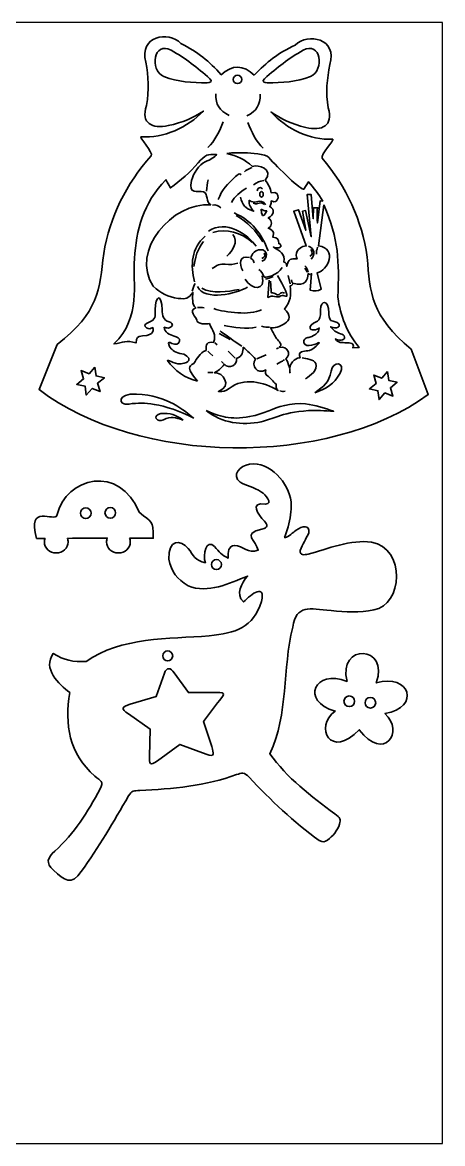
# Model space of a CAD drawing. Header units: millimetres. Extents: x -109 to 102, y -98 to 112.
# Drawn here: x 23.2 to 101.8, y -98 to 112 of the extents above; entities that cross this region are included whole.
import ezdxf

# ---------------------------------------------------------------- set-up
doc = ezdxf.new("R2010")
doc.units = ezdxf.units.MM
doc.header["$MEASUREMENT"] = 0
doc.layers.add('layer 1', color=7, linetype='Continuous')

msp = doc.modelspace()

# ---------------------------------------------------------------- linework, layer by layer
at = {"layer": 'layer 1', "color": 137}
msp.add_lwpolyline([(-108.1613, -97.9675), (101.8387, -97.9675), (101.8387, 112.0323), (-108.1613, 112.0323), (-108.1613, -97.9675)], close=True, dxfattribs=at)
at = {"layer": 'layer 1', "color": 250, "lineweight": 35}
for points, knots in [([(66.5638, 102.1368), (68.8725, 104.6138), (71.0487, 106.2952), (74.2548, 107.7881), (74.2548, 107.7881), (76.6317, 110.1638), (82.1779, 109.0056), (80.7484, 104.1345), (80.7484, 104.1345), (80.1963, 101.4258), (79.9275, 98.9916), (80.4221, 96.0298), (80.4221, 96.0298), (81.4231, 92.5981), (79.2402, 91.6618), (76.2253, 92.3609), (76.2253, 92.3609), (73.5118, 93.0104), (71.6116, 93.9138), (69.7354, 95.2422), (69.7354, 95.2422), (72.6132, 92.0991), (76.9871, 89.9298), (81.2763, 90.1557), (81.2763, 90.1557), (81.727, 90.1795), (78.8487, 87.1402), (79.2794, 86.6276), (79.2794, 86.6276), (83.8686, 81.1661), (86.7366, 75.0565), (87.7075, 68.0754), (87.7075, 68.0754), (88.287, 61.2932), (88.3956, 57.1163), (95.9593, 50.8167), (95.9593, 50.8167), (95.9593, 50.8167), (99.1602, 42.3198), (99.1602, 42.3198), (99.1602, 42.3198), (80.2752, 28.6283), (44.7844, 29.1037), (26.2642, 43.2708), (26.2642, 43.2708), (26.2642, 43.2708), (29.6824, 51.6828), (29.6824, 51.6828), (29.6824, 51.6828), (37.4055, 57.7859), (37.6214, 61.9586), (38.375, 68.7236), (38.375, 68.7236), (39.5249, 75.6775), (42.5491, 81.7113), (47.2771, 87.0531), (47.2771, 87.0531), (47.7209, 87.5544), (44.9216, 90.6667), (45.3715, 90.6314), (45.3715, 90.6314), (49.6535, 90.2953), (54.0817, 92.3515), (57.0393, 95.4196), (57.0393, 95.4196), (55.1297, 94.1399), (53.2068, 93.2856), (50.4775, 92.706), (50.4775, 92.706), (47.4457, 92.0847), (45.2876, 93.0767), (46.3764, 96.4815), (46.3764, 96.4815), (46.947, 99.4297), (46.7408, 101.87), (46.2585, 104.592), (46.2585, 104.592), (44.9547, 109.4982), (50.5288, 110.5135), (52.8438, 108.0775), (52.8438, 108.0775), (56.0105, 106.5027), (58.1429, 104.7659), (60.3871, 102.2305), (60.3871, 102.2305), (62.4114, 104.1534), (64.5902, 104.1104), (66.5638, 102.1368)], [0, 0, 0, 0, 0.04347826, 0.04347826, 0.04347826, 0.04347826, 0.08695652, 0.08695652, 0.08695652, 0.08695652, 0.13043478, 0.13043478, 0.13043478, 0.13043478, 0.17391304, 0.17391304, 0.17391304, 0.17391304, 0.2173913, 0.2173913, 0.2173913, 0.2173913, 0.26086957, 0.26086957, 0.26086957, 0.26086957, 0.30434783, 0.30434783, 0.30434783, 0.30434783, 0.34782609, 0.34782609, 0.34782609, 0.34782609, 0.39130435, 0.39130435, 0.39130435, 0.39130435, 0.43478261, 0.43478261, 0.43478261, 0.43478261, 0.47826087, 0.47826087, 0.47826087, 0.47826087, 0.52173913, 0.52173913, 0.52173913, 0.52173913, 0.56521739, 0.56521739, 0.56521739, 0.56521739, 0.60869565, 0.60869565, 0.60869565, 0.60869565, 0.65217391, 0.65217391, 0.65217391, 0.65217391, 0.69565217, 0.69565217, 0.69565217, 0.69565217, 0.73913043, 0.73913043, 0.73913043, 0.73913043, 0.7826087, 0.7826087, 0.7826087, 0.7826087, 0.82608696, 0.82608696, 0.82608696, 0.82608696, 0.86956522, 0.86956522, 0.86956522, 0.86956522, 0.91304348, 0.91304348, 0.91304348, 0.91304348, 1, 1, 1, 1]), ([(58.2233, 101.4844), (55.9009, 103.595), (53.7247, 105.2694), (51.0044, 106.8258), (51.0044, 106.8258), (47.7215, 108.6098), (46.8723, 103.1375), (49.6536, 101.8864), (49.6536, 101.8864), (52.3376, 100.8529), (54.905, 100.7466), (57.766, 100.7134), (57.766, 100.7134), (58.3006, 100.7072), (58.8143, 100.9474), (58.2233, 101.4844)], [0, 0, 0, 0, 0.2, 0.2, 0.2, 0.2, 0.4, 0.4, 0.4, 0.4, 0.6, 0.6, 0.6, 0.6, 1, 1, 1, 1]), ([(68.5073, 101.4849), (70.8296, 103.5955), (73.0059, 105.27), (75.7261, 106.8264), (75.7261, 106.8264), (79.0091, 108.6104), (79.8582, 103.138), (77.077, 101.8869), (77.077, 101.8869), (74.3929, 100.8534), (71.8255, 100.7471), (68.9645, 100.7139), (68.9645, 100.7139), (68.4299, 100.7077), (67.9162, 100.9479), (68.5073, 101.4849)], [0, 0, 0, 0, 0.2, 0.2, 0.2, 0.2, 0.4, 0.4, 0.4, 0.4, 0.6, 0.6, 0.6, 0.6, 1, 1, 1, 1]), ([(63.4391, 102.1484), (63.8757, 102.1484), (64.2297, 101.7943), (64.2297, 101.3577), (64.2297, 101.3577), (64.2297, 100.9211), (63.8757, 100.567), (63.4391, 100.567), (63.4391, 100.567), (63.0024, 100.567), (62.6484, 100.9211), (62.6484, 101.3577), (62.6484, 101.3577), (62.6484, 101.7943), (63.0024, 102.1484), (63.4391, 102.1484)], [0, 0, 0, 0, 0.2, 0.2, 0.2, 0.2, 0.4, 0.4, 0.4, 0.4, 0.6, 0.6, 0.6, 0.6, 1, 1, 1, 1]), ([(55.9481, 44.8483), (53.6409, 45.366), (51.7202, 46.8174), (50.2952, 48.6852), (50.2952, 48.6852), (50.7209, 48.9768), (51.7217, 47.6846), (53.4373, 48.1853), (53.4373, 48.1853), (54.7696, 48.5742), (54.4312, 49.2869), (53.7104, 49.7104), (53.7104, 49.7104), (53.2344, 49.99), (52.7577, 49.9767), (52.2633, 50.1502), (52.2633, 50.1502), (51.3453, 50.4729), (50.8579, 50.9438), (50.6063, 51.5337), (50.6063, 51.5337), (50.285, 52.2874), (50.7001, 52.1468), (51.1325, 51.9192), (51.1325, 51.9192), (51.8479, 51.5426), (52.4313, 51.7107), (52.5828, 52.3069), (52.5828, 52.3069), (52.7583, 52.9977), (52.0853, 53.1), (51.5884, 53.269), (51.5884, 53.269), (50.7429, 53.5567), (49.6766, 53.9354), (49.7226, 54.9476), (49.7226, 54.9476), (49.9968, 54.8525), (50.1969, 54.8081), (50.486, 54.7859), (50.486, 54.7859), (51.331, 55.0276), (51.57, 55.5686), (50.6623, 55.9472), (50.6623, 55.9472), (49.5298, 56.2661), (49.3378, 57.1235), (49.3113, 58.1965), (49.3113, 58.1965), (49.2344, 61.313), (48.0524, 61.0372), (48.034, 58.2112), (48.034, 58.2112), (48.0541, 57.0789), (48.102, 56.2416), (46.9033, 55.9032), (46.9033, 55.9032), (45.9913, 55.6456), (45.8609, 55.1306), (46.4211, 54.8098), (46.4211, 54.8098), (46.8647, 54.5556), (47.1637, 54.6514), (47.5788, 54.8888), (47.5788, 54.8888), (47.6121, 54.6264), (48.0659, 53.42), (45.67, 53.3159), (45.67, 53.3159), (44.6127, 53.2126), (44.5007, 53.0407), (44.4366, 51.9928), (44.4366, 51.9928), (42.6681, 52.5461), (41.9738, 52.1071), (40.296, 51.8017), (40.296, 51.8017), (45.5284, 56.9806), (43.7025, 62.9438), (44.1576, 67.8255), (44.1576, 67.8255), (44.4751, 73.028), (45.7517, 78.2002), (50.031, 82.5775), (50.031, 82.5775), (50.031, 82.5775), (50.8826, 81.0266), (50.8826, 81.0266), (50.8826, 81.0266), (52.7851, 82.4326), (54.5226, 83.9248), (56.0584, 85.7033), (56.0584, 85.7033), (57.4175, 87.2771), (57.8469, 87.4282), (59.5307, 87.2819), (59.5307, 87.2819), (59.1343, 86.7992), (58.4245, 86.3458), (57.4016, 85.922), (57.4016, 85.922), (56.1899, 85.4199), (55.1693, 83.7467), (54.8503, 82.4436), (54.8503, 82.4436), (54.1439, 79.5579), (55.9954, 80.6874), (57.0418, 80.2821), (57.0418, 80.2821), (58.0683, 79.8847), (57.3956, 78.326), (58.4295, 77.866), (58.4295, 77.866), (51.2378, 78.423), (43.2392, 69.1947), (47.6522, 62.6067), (47.6522, 62.6067), (49.0969, 61.3099), (50.4323, 60.6096), (52.3507, 60.3428), (52.3507, 60.3428), (53.7571, 60.1592), (54.2182, 60.3073), (55.0818, 61.4601), (55.0818, 61.4601), (55.0146, 60.5171), (54.8621, 59.1914), (55.6104, 58.5493), (55.6104, 58.5493), (54.0768, 58.1107), (55.8159, 56.7388), (55.8159, 56.256), (55.8159, 56.256), (55.8159, 55.4653), (57.7208, 55.5024), (58.1652, 55.6091), (58.1652, 55.6091), (58.8093, 54.3534), (59.4764, 53.5192), (58.9581, 52.1104), (58.9581, 52.1104), (57.6757, 52.2479), (57.5485, 51.7735), (57.5485, 50.5815), (57.5485, 50.5815), (56.2135, 50.0459), (55.9719, 49.152), (55.2286, 48.1412), (55.2286, 48.1412), (54.1099, 47.5812), (54.3689, 47.0654), (54.935, 46.1272), (54.935, 46.1272), (55.2628, 45.6897), (55.6262, 45.2894), (55.9481, 44.8483)], [0, 0, 0, 0, 0.025, 0.025, 0.025, 0.025, 0.05, 0.05, 0.05, 0.05, 0.075, 0.075, 0.075, 0.075, 0.1, 0.1, 0.1, 0.1, 0.125, 0.125, 0.125, 0.125, 0.15, 0.15, 0.15, 0.15, 0.175, 0.175, 0.175, 0.175, 0.2, 0.2, 0.2, 0.2, 0.225, 0.225, 0.225, 0.225, 0.25, 0.25, 0.25, 0.25, 0.275, 0.275, 0.275, 0.275, 0.3, 0.3, 0.3, 0.3, 0.325, 0.325, 0.325, 0.325, 0.35, 0.35, 0.35, 0.35, 0.375, 0.375, 0.375, 0.375, 0.4, 0.4, 0.4, 0.4, 0.425, 0.425, 0.425, 0.425, 0.45, 0.45, 0.45, 0.45, 0.475, 0.475, 0.475, 0.475, 0.5, 0.5, 0.5, 0.5, 0.525, 0.525, 0.525, 0.525, 0.55, 0.55, 0.55, 0.55, 0.575, 0.575, 0.575, 0.575, 0.6, 0.6, 0.6, 0.6, 0.625, 0.625, 0.625, 0.625, 0.65, 0.65, 0.65, 0.65, 0.675, 0.675, 0.675, 0.675, 0.7, 0.7, 0.7, 0.7, 0.725, 0.725, 0.725, 0.725, 0.75, 0.75, 0.75, 0.75, 0.775, 0.775, 0.775, 0.775, 0.8, 0.8, 0.8, 0.8, 0.825, 0.825, 0.825, 0.825, 0.85, 0.85, 0.85, 0.85, 0.875, 0.875, 0.875, 0.875, 0.9, 0.9, 0.9, 0.9, 0.925, 0.925, 0.925, 0.925, 0.95, 0.95, 0.95, 0.95, 1, 1, 1, 1]), ([(61.4249, 87.4802), (62.6129, 87.6502), (63.7298, 87.6546), (64.8785, 87.6008), (64.8785, 87.6008), (65.8951, 87.5533), (68.6281, 87.4792), (69.3082, 86.714), (69.3082, 86.714), (70.8468, 84.9829), (75.5703, 80.3151), (75.8729, 80.8061), (75.8729, 80.8061), (75.8729, 80.8061), (76.7246, 82.188), (76.7246, 82.188), (76.7246, 82.188), (77.7132, 80.9943), (78.6406, 79.9215), (79.3969, 78.5716), (79.3969, 78.5716), (79.3969, 78.5716), (78.8976, 78.601), (78.8976, 78.601), (78.8976, 78.601), (78.8976, 78.601), (78.3985, 74.4848), (78.3985, 74.4848), (78.3985, 74.4848), (78.3985, 74.4848), (78.2325, 77.3676), (78.4865, 77.3368), (78.4865, 77.3368), (78.7406, 77.3059), (77.6936, 77.3368), (77.6936, 77.3368), (77.6936, 77.3368), (77.6936, 77.3368), (77.6056, 75.2493), (77.6056, 75.2493), (77.6056, 75.2493), (77.6056, 75.2493), (77.2532, 79.7771), (77.2532, 79.7771), (77.2532, 79.7771), (77.2532, 79.7771), (76.4603, 79.7771), (76.4603, 79.7771), (76.4603, 79.7771), (76.4603, 79.7771), (77.2532, 71.8975), (77.2532, 71.8975), (77.2532, 71.8975), (77.2532, 71.8975), (76.196, 76.7781), (76.196, 76.7781), (76.196, 76.7781), (76.196, 76.7781), (75.638, 76.6605), (75.638, 76.6605), (75.638, 76.6605), (75.638, 76.6605), (76.2253, 73.103), (76.2253, 73.103), (76.2253, 73.103), (76.2253, 73.103), (74.8745, 76.9546), (74.8745, 76.9546), (74.8745, 76.9546), (74.8745, 76.9546), (73.9642, 76.6605), (73.9642, 76.6605), (73.9642, 76.6605), (73.9642, 76.6605), (76.3135, 70.1628), (76.3135, 70.1628), (76.3135, 70.1628), (74.4694, 69.9616), (74.2405, 68.5578), (74.5808, 67.7226), (74.5808, 67.7226), (73.3835, 67.8583), (72.9954, 67.7432), (72.6574, 66.3259), (72.6574, 66.3259), (72.6356, 67.3119), (72.0553, 67.061), (72.0847, 67.1786), (72.0847, 67.1786), (72.4527, 68.6528), (71.2598, 69.3054), (70.1466, 69.957), (70.1466, 69.957), (72.056, 69.4282), (71.6651, 70.5446), (71.1597, 70.6039), (71.1597, 70.6039), (71.1829, 71.4423), (70.911, 71.754), (70.0585, 71.7946), (70.0585, 71.7946), (70.3489, 72.7834), (70.1152, 73.1321), (69.2069, 73.4705), (69.2069, 73.4705), (69.9857, 74.0632), (70.0164, 74.7613), (69.2068, 75.4037), (69.2068, 75.4037), (70.1318, 75.8553), (70.5781, 76.9492), (69.4638, 77.5499), (69.4638, 77.5499), (69.8147, 77.6908), (69.6681, 78.6878), (69.7795, 78.601), (69.7795, 78.601), (71.0541, 77.6084), (71.827, 80.6561), (69.7427, 80.1005), (69.7427, 80.1005), (69.589, 81.0445), (69.2096, 81.7052), (68.6415, 82.4673), (68.6415, 82.4673), (70.2697, 84.5683), (67.2846, 85.5253), (66.2629, 85.0179), (66.2629, 85.0179), (64.7473, 86.4561), (63.41, 86.9955), (61.4249, 87.4802)], [0, 0, 0, 0, 0.02941176, 0.02941176, 0.02941176, 0.02941176, 0.05882353, 0.05882353, 0.05882353, 0.05882353, 0.08823529, 0.08823529, 0.08823529, 0.08823529, 0.11764706, 0.11764706, 0.11764706, 0.11764706, 0.14705882, 0.14705882, 0.14705882, 0.14705882, 0.17647059, 0.17647059, 0.17647059, 0.17647059, 0.20588235, 0.20588235, 0.20588235, 0.20588235, 0.23529412, 0.23529412, 0.23529412, 0.23529412, 0.26470588, 0.26470588, 0.26470588, 0.26470588, 0.29411765, 0.29411765, 0.29411765, 0.29411765, 0.32352941, 0.32352941, 0.32352941, 0.32352941, 0.35294118, 0.35294118, 0.35294118, 0.35294118, 0.38235294, 0.38235294, 0.38235294, 0.38235294, 0.41176471, 0.41176471, 0.41176471, 0.41176471, 0.44117647, 0.44117647, 0.44117647, 0.44117647, 0.47058824, 0.47058824, 0.47058824, 0.47058824, 0.5, 0.5, 0.5, 0.5, 0.52941176, 0.52941176, 0.52941176, 0.52941176, 0.55882353, 0.55882353, 0.55882353, 0.55882353, 0.58823529, 0.58823529, 0.58823529, 0.58823529, 0.61764706, 0.61764706, 0.61764706, 0.61764706, 0.64705882, 0.64705882, 0.64705882, 0.64705882, 0.67647059, 0.67647059, 0.67647059, 0.67647059, 0.70588235, 0.70588235, 0.70588235, 0.70588235, 0.73529412, 0.73529412, 0.73529412, 0.73529412, 0.76470588, 0.76470588, 0.76470588, 0.76470588, 0.79411765, 0.79411765, 0.79411765, 0.79411765, 0.82352941, 0.82352941, 0.82352941, 0.82352941, 0.85294118, 0.85294118, 0.85294118, 0.85294118, 0.88235294, 0.88235294, 0.88235294, 0.88235294, 0.91176471, 0.91176471, 0.91176471, 0.91176471, 0.94117647, 0.94117647, 0.94117647, 0.94117647, 1, 1, 1, 1]), ([(67.9294, 80.3357), (68.1078, 80.3357), (68.2524, 80.1086), (68.2524, 79.8285), (68.2524, 79.8285), (68.2524, 79.5485), (68.1078, 79.3213), (67.9294, 79.3213), (67.9294, 79.3213), (67.751, 79.3213), (67.6064, 79.5485), (67.6064, 79.8285), (67.6064, 79.8285), (67.6064, 80.1086), (67.751, 80.3357), (67.9294, 80.3357)], [0, 0, 0, 0, 0.2, 0.2, 0.2, 0.2, 0.4, 0.4, 0.4, 0.4, 0.6, 0.6, 0.6, 0.6, 1, 1, 1, 1]), ([(79.6024, 77.8807), (79.6024, 77.8807), (78.5746, 70.1775), (78.5746, 70.1775), (78.5746, 70.1775), (82.2424, 69.6478), (80.3825, 65.5656), (78.3397, 65.1205), (78.3397, 65.1205), (78.3397, 65.1205), (79.1326, 62.0775), (79.1326, 62.0775), (79.1326, 62.0775), (78.4311, 61.6703), (77.9211, 61.6933), (77.0182, 61.8863), (77.0182, 61.8863), (77.0182, 61.8863), (77.3119, 64.9882), (77.3119, 64.9882), (77.3119, 64.9882), (77.1687, 64.7318), (76.9595, 64.7726), (76.6952, 65.0029), (76.6952, 65.0029), (76.5526, 63.927), (76.1916, 62.3843), (73.8173, 63.18), (73.8173, 63.18), (73.6702, 62.8264), (73.6682, 62.8265), (73.3034, 62.7096), (73.3034, 62.7096), (73.4389, 60.8883), (73.4357, 59.7722), (72.2169, 58.3435), (72.2169, 58.3435), (74.891, 56.0689), (70.7091, 54.5688), (69.618, 54.8594), (69.618, 54.8594), (69.9213, 54.1969), (70.3245, 53.6425), (70.6407, 53.0039), (70.6407, 53.0039), (70.8596, 52.5619), (71.9538, 51.8464), (71.3757, 51.3305), (71.3757, 51.3305), (71.2863, 51.2507), (71.2188, 51.1428), (71.3652, 51.1696), (71.3652, 51.1696), (72.7409, 51.4214), (73.5772, 49.9861), (72.5105, 48.9939), (72.5105, 48.9939), (72.8503, 48.6051), (73.2419, 47.0868), (73.2446, 47.2151), (73.2446, 47.2151), (73.2743, 48.5665), (74.6753, 49.2778), (75.1681, 49.2291), (75.1681, 49.2291), (74.5541, 50.4569), (75.929, 50.4879), (76.563, 50.4934), (76.563, 50.4934), (77.4083, 50.5006), (79.3907, 52.455), (78.5305, 51.9928), (78.5305, 51.9928), (77.8086, 51.605), (75.6623, 50.9113), (75.8582, 52.4779), (75.8582, 52.4779), (76.275, 53.2207), (76.937, 52.9185), (77.3706, 53.1982), (77.3706, 53.1982), (78.1281, 53.687), (78.6934, 53.8591), (78.7361, 54.8006), (78.7361, 54.8006), (78.5307, 54.4943), (76.7899, 54.0254), (77.0622, 55.0652), (77.0622, 55.0652), (77.2046, 55.6098), (77.9945, 55.8096), (78.4425, 56.0502), (78.4425, 56.0502), (79.0565, 56.7675), (78.9654, 57.2371), (78.9711, 58.1818), (78.9711, 58.1818), (78.9828, 60.1235), (80.5049, 60.1825), (80.5275, 57.6232), (80.5275, 57.6232), (80.5293, 57.4158), (80.6466, 56.3913), (80.9239, 56.2266), (80.9239, 56.2266), (81.4856, 55.893), (82.0893, 56.0545), (82.396, 55.5694), (82.396, 55.5694), (82.5434, 55.3361), (82.5125, 55.0658), (82.2787, 54.9228), (82.2787, 54.9228), (81.8734, 54.6747), (81.4107, 54.81), (80.8798, 55.0358), (80.8798, 55.0358), (81.4149, 54.3296), (81.8844, 53.9704), (82.7446, 53.7275), (82.7446, 53.7275), (83.042, 53.6795), (83.4266, 53.3838), (83.4939, 53.092), (83.4939, 53.092), (83.663, 52.3586), (82.1431, 52.4237), (81.7755, 52.7425), (81.7755, 52.7425), (82.259, 51.9454), (82.9687, 52.0761), (83.8311, 52.0369), (83.8311, 52.0369), (84.4066, 52.0369), (85.5323, 51.9246), (85.0058, 51.0814), (85.0058, 51.0814), (85.0058, 51.0814), (86.1951, 51.1255), (86.1951, 51.1255), (86.1951, 51.1255), (83.8898, 54.0509), (82.6863, 57.0267), (82.2307, 60.5633), (82.2307, 60.5633), (82.4782, 67.4438), (82.4364, 71.2692), (79.6024, 77.8807)], [0, 0, 0, 0, 0.02631579, 0.02631579, 0.02631579, 0.02631579, 0.05263158, 0.05263158, 0.05263158, 0.05263158, 0.07894737, 0.07894737, 0.07894737, 0.07894737, 0.10526316, 0.10526316, 0.10526316, 0.10526316, 0.13157895, 0.13157895, 0.13157895, 0.13157895, 0.15789474, 0.15789474, 0.15789474, 0.15789474, 0.18421053, 0.18421053, 0.18421053, 0.18421053, 0.21052632, 0.21052632, 0.21052632, 0.21052632, 0.23684211, 0.23684211, 0.23684211, 0.23684211, 0.26315789, 0.26315789, 0.26315789, 0.26315789, 0.28947368, 0.28947368, 0.28947368, 0.28947368, 0.31578947, 0.31578947, 0.31578947, 0.31578947, 0.34210526, 0.34210526, 0.34210526, 0.34210526, 0.36842105, 0.36842105, 0.36842105, 0.36842105, 0.39473684, 0.39473684, 0.39473684, 0.39473684, 0.42105263, 0.42105263, 0.42105263, 0.42105263, 0.44736842, 0.44736842, 0.44736842, 0.44736842, 0.47368421, 0.47368421, 0.47368421, 0.47368421, 0.5, 0.5, 0.5, 0.5, 0.52631579, 0.52631579, 0.52631579, 0.52631579, 0.55263158, 0.55263158, 0.55263158, 0.55263158, 0.57894737, 0.57894737, 0.57894737, 0.57894737, 0.60526316, 0.60526316, 0.60526316, 0.60526316, 0.63157895, 0.63157895, 0.63157895, 0.63157895, 0.65789474, 0.65789474, 0.65789474, 0.65789474, 0.68421053, 0.68421053, 0.68421053, 0.68421053, 0.71052632, 0.71052632, 0.71052632, 0.71052632, 0.73684211, 0.73684211, 0.73684211, 0.73684211, 0.76315789, 0.76315789, 0.76315789, 0.76315789, 0.78947368, 0.78947368, 0.78947368, 0.78947368, 0.81578947, 0.81578947, 0.81578947, 0.81578947, 0.84210526, 0.84210526, 0.84210526, 0.84210526, 0.86842105, 0.86842105, 0.86842105, 0.86842105, 0.89473684, 0.89473684, 0.89473684, 0.89473684, 0.92105263, 0.92105263, 0.92105263, 0.92105263, 0.94736842, 0.94736842, 0.94736842, 0.94736842, 1, 1, 1, 1]), ([(67.8707, 77.0722), (68.3175, 76.8038), (68.3614, 76.7624), (68.9132, 76.7341), (68.9132, 76.7341), (68.6817, 76.1992), (68.0934, 75.2888), (67.9585, 76.3684), (67.9585, 76.3684), (67.9585, 76.3684), (67.8707, 77.0722), (67.8707, 77.0722)], [0, 0, 0, 0, 0.25, 0.25, 0.25, 0.25, 0.5, 0.5, 0.5, 0.5, 1, 1, 1, 1]), ([(64.4789, 51.199), (65.3373, 50.4863), (66.0692, 49.7828), (66.8282, 48.9645), (66.8282, 48.9645), (65.8922, 47.7066), (67.1629, 46.0679), (68.737, 46.9358), (68.737, 46.9358), (68.6907, 46.5183), (68.5601, 46.0723), (69.0306, 45.8186), (69.0306, 45.8186), (69.5734, 45.526), (70.1111, 44.7061), (70.6458, 44.2897), (70.6458, 44.2897), (70.6458, 43.8082), (70.6202, 43.4293), (71.0276, 43.0842), (71.0276, 43.0842), (68.3772, 44.7023), (64.5611, 45.6274), (61.8947, 43.4664), (61.8947, 43.4664), (61.0988, 42.9594), (60.8208, 42.876), (59.8685, 42.9078), (59.8685, 42.9078), (62.5235, 43.985), (60.7277, 46.5027), (59.105, 46.4213), (59.105, 46.4213), (59.8553, 46.7808), (60.2553, 47.1141), (60.9844, 48.0089), (60.9844, 48.0089), (61.7732, 47.0351), (63.585, 47.8918), (63.2456, 49.0821), (63.2456, 49.0821), (64.3688, 49.5075), (64.4946, 50.3607), (64.4789, 51.199)], [0, 0, 0, 0, 0.08333333, 0.08333333, 0.08333333, 0.08333333, 0.16666667, 0.16666667, 0.16666667, 0.16666667, 0.25, 0.25, 0.25, 0.25, 0.33333333, 0.33333333, 0.33333333, 0.33333333, 0.41666667, 0.41666667, 0.41666667, 0.41666667, 0.5, 0.5, 0.5, 0.5, 0.58333333, 0.58333333, 0.58333333, 0.58333333, 0.66666667, 0.66666667, 0.66666667, 0.66666667, 0.75, 0.75, 0.75, 0.75, 0.83333333, 0.83333333, 0.83333333, 0.83333333, 1, 1, 1, 1]), ([(77.8945, 42.6632), (80.0782, 43.4203), (81.4754, 44.2699), (82.6331, 46.3218), (82.6331, 46.3218), (83.779, 48.4707), (81.2296, 48.6847), (80.9507, 46.6945), (80.9507, 46.6945), (80.591, 44.5281), (79.5971, 43.928), (77.8945, 42.6632)], [0, 0, 0, 0, 0.25, 0.25, 0.25, 0.25, 0.5, 0.5, 0.5, 0.5, 1, 1, 1, 1]), ([(36.7286, 47.47), (36.7286, 47.47), (36.9437, 45.8308), (36.9437, 45.8308), (36.9437, 45.8308), (36.9437, 45.8308), (38.5153, 45.4913), (38.5153, 45.4913), (38.5153, 45.4913), (38.5153, 45.4913), (37.239, 44.453), (37.239, 44.453), (37.239, 44.453), (37.239, 44.453), (37.7129, 42.8774), (37.7129, 42.8774), (37.7129, 42.8774), (37.7129, 42.8774), (36.2214, 43.4784), (36.2214, 43.4784), (36.2214, 43.4784), (36.2214, 43.4784), (35.1236, 42.2422), (35.1236, 42.2422), (35.1236, 42.2422), (35.1236, 42.2422), (34.9085, 43.8815), (34.9085, 43.8815), (34.9085, 43.8815), (34.9085, 43.8815), (33.3369, 44.221), (33.3369, 44.221), (33.3369, 44.221), (33.3369, 44.221), (34.6132, 45.2592), (34.6132, 45.2592), (34.6132, 45.2592), (34.6132, 45.2592), (34.1393, 46.8349), (34.1393, 46.8349), (34.1393, 46.8349), (34.1393, 46.8349), (35.6308, 46.2339), (35.6308, 46.2339), (35.6308, 46.2339), (35.6308, 46.2339), (36.7286, 47.47), (36.7286, 47.47)], [0, 0, 0, 0, 0.07692308, 0.07692308, 0.07692308, 0.07692308, 0.15384615, 0.15384615, 0.15384615, 0.15384615, 0.23076923, 0.23076923, 0.23076923, 0.23076923, 0.30769231, 0.30769231, 0.30769231, 0.30769231, 0.38461538, 0.38461538, 0.38461538, 0.38461538, 0.46153846, 0.46153846, 0.46153846, 0.46153846, 0.53846154, 0.53846154, 0.53846154, 0.53846154, 0.61538462, 0.61538462, 0.61538462, 0.61538462, 0.69230769, 0.69230769, 0.69230769, 0.69230769, 0.76923077, 0.76923077, 0.76923077, 0.76923077, 0.84615385, 0.84615385, 0.84615385, 0.84615385, 1, 1, 1, 1]), ([(91.546, 46.6228), (91.546, 46.6228), (91.761, 44.9835), (91.761, 44.9835), (91.761, 44.9835), (91.761, 44.9835), (93.3327, 44.6441), (93.3327, 44.6441), (93.3327, 44.6441), (93.3327, 44.6441), (92.0563, 43.6058), (92.0563, 43.6058), (92.0563, 43.6058), (92.0563, 43.6058), (92.5303, 42.0302), (92.5303, 42.0302), (92.5303, 42.0302), (92.5303, 42.0302), (91.0388, 42.6311), (91.0388, 42.6311), (91.0388, 42.6311), (91.0388, 42.6311), (89.941, 41.395), (89.941, 41.395), (89.941, 41.395), (89.941, 41.395), (89.7259, 43.0342), (89.7259, 43.0342), (89.7259, 43.0342), (89.7259, 43.0342), (88.1542, 43.3737), (88.1542, 43.3737), (88.1542, 43.3737), (88.1542, 43.3737), (89.4306, 44.412), (89.4306, 44.412), (89.4306, 44.412), (89.4306, 44.412), (88.9567, 45.9876), (88.9567, 45.9876), (88.9567, 45.9876), (88.9567, 45.9876), (90.4482, 45.3866), (90.4482, 45.3866), (90.4482, 45.3866), (90.4482, 45.3866), (91.546, 46.6228), (91.546, 46.6228)], [0, 0, 0, 0, 0.07692308, 0.07692308, 0.07692308, 0.07692308, 0.15384615, 0.15384615, 0.15384615, 0.15384615, 0.23076923, 0.23076923, 0.23076923, 0.23076923, 0.30769231, 0.30769231, 0.30769231, 0.30769231, 0.38461538, 0.38461538, 0.38461538, 0.38461538, 0.46153846, 0.46153846, 0.46153846, 0.46153846, 0.53846154, 0.53846154, 0.53846154, 0.53846154, 0.61538462, 0.61538462, 0.61538462, 0.61538462, 0.69230769, 0.69230769, 0.69230769, 0.69230769, 0.76923077, 0.76923077, 0.76923077, 0.76923077, 0.84615385, 0.84615385, 0.84615385, 0.84615385, 1, 1, 1, 1]), ([(55.2434, 37.9359), (53.5225, 39.1536), (50.4515, 42.2403), (44.5181, 42.3887), (44.5181, 42.3887), (40.9014, 42.6776), (40.9425, 40.1914), (43.1433, 40.5448), (43.1433, 40.5448), (44.7409, 40.8014), (46.1021, 40.7776), (47.8422, 40.4904), (47.8422, 40.4904), (49.9969, 40.1349), (52.619, 39.2304), (55.2434, 37.9359)], [0, 0, 0, 0, 0.2, 0.2, 0.2, 0.2, 0.4, 0.4, 0.4, 0.4, 0.6, 0.6, 0.6, 0.6, 1, 1, 1, 1]), ([(57.5779, 39.3208), (60.6717, 37.9831), (62.5818, 37.5242), (66.3736, 38.3443), (66.3736, 38.3443), (67.3584, 38.5571), (68.3694, 38.9211), (69.3006, 39.2988), (69.3006, 39.2988), (70.921, 39.9558), (73.3647, 40.8399), (76.1813, 40.5851), (76.1813, 40.5851), (78.0277, 40.4002), (79.6805, 39.775), (81.4378, 39.1886), (81.4378, 39.1886), (79.8587, 39.2705), (78.0857, 39.4362), (76.7099, 39.3208), (76.7099, 39.3208), (74.1244, 39.17), (72.3039, 38.6762), (70.9989, 38.2302), (70.9989, 38.2302), (69.9526, 37.8728), (68.9577, 37.4846), (67.8767, 37.2459), (67.8767, 37.2459), (64.3597, 36.4691), (60.4476, 36.9906), (57.5779, 39.3208)], [0, 0, 0, 0, 0.11111111, 0.11111111, 0.11111111, 0.11111111, 0.22222222, 0.22222222, 0.22222222, 0.22222222, 0.33333333, 0.33333333, 0.33333333, 0.33333333, 0.44444444, 0.44444444, 0.44444444, 0.44444444, 0.55555556, 0.55555556, 0.55555556, 0.55555556, 0.66666667, 0.66666667, 0.66666667, 0.66666667, 0.77777778, 0.77777778, 0.77777778, 0.77777778, 1, 1, 1, 1]), ([(53.2611, 37.542), (51.8847, 38.5008), (50.7896, 38.9584), (49.0911, 38.7622), (49.0911, 38.7622), (47.3787, 38.4806), (48.3174, 36.9159), (49.5904, 37.6156), (49.5904, 37.6156), (51.0155, 38.329), (51.792, 38.0017), (53.2611, 37.542)], [0, 0, 0, 0, 0.25, 0.25, 0.25, 0.25, 0.5, 0.5, 0.5, 0.5, 1, 1, 1, 1]), ([(68.0028, 17.1194), (69.2482, 17.3758), (69.0632, 17.9944), (68.48, 18.6169), (68.48, 18.6169), (67.2605, 19.9185), (65.5925, 22.1583), (68.7069, 21.8189), (68.7069, 21.8189), (70.182, 21.8065), (68.6057, 23.6713), (67.9246, 24.0643), (67.9246, 24.0643), (66.3274, 25.1468), (65.1427, 25.1312), (63.9087, 25.9441), (63.9087, 25.9441), (62.1876, 27.2362), (63.9581, 29.0257), (65.703, 29.3), (65.703, 29.3), (69.5265, 29.8999), (73.0657, 25.6882), (73.4713, 22.2612), (73.4713, 22.2612), (73.5449, 21.6393), (73.4836, 21.012), (73.4298, 20.3907), (73.4298, 20.3907), (73.291, 18.7944), (72.9785, 17.3954), (72.3552, 15.8809), (72.3552, 15.8809), (72.2883, 15.7183), (72.1123, 15.4713), (72.4363, 15.5244), (72.4363, 15.5244), (72.9207, 15.6042), (73.9248, 16.5542), (74.3919, 16.9105), (74.3919, 16.9105), (75.6105, 17.744), (76.9704, 17.9777), (76.7648, 16.4405), (76.7648, 16.4405), (76.3, 15.2947), (75.6262, 14.277), (75.1741, 13.1247), (75.1741, 13.1247), (75.0958, 12.1057), (75.9434, 12.3206), (76.6866, 12.4197), (76.6866, 12.4197), (80.1954, 13.3876), (84.7758, 15.2814), (88.4997, 14.6651), (88.4997, 14.6651), (95.0299, 13.5843), (94.3697, 2.7897), (88.9429, 2.0154), (88.9429, 2.0154), (86.2642, 1.4232), (83.6529, 1.5948), (80.9502, 1.8718), (80.9502, 1.8718), (76.762, 2.2635), (74.5389, 3.0267), (73.7659, -1.2351), (73.7659, -1.2351), (71.806, -9.1668), (73.0305, -17.4421), (69.4892, -24.9419), (69.4892, -24.9419), (72.6518, -29.4271), (77.2589, -32.966), (81.6413, -36.1948), (81.6413, -36.1948), (82.684, -36.9295), (82.8119, -37.2933), (82.5458, -38.1235), (82.5458, -38.1235), (82.1707, -39.2958), (81.2731, -40.4256), (80.2767, -41.142), (80.2767, -41.142), (79.8015, -41.4838), (79.4339, -41.6083), (78.7206, -41.2077), (78.7206, -41.2077), (73.9977, -37.7448), (69.5769, -33.6482), (65.6264, -29.3175), (65.6264, -29.3175), (64.7709, -28.381), (64.1441, -28.5387), (63.2755, -28.8645), (63.2755, -28.8645), (57.6711, -30.9669), (51.1069, -31.5225), (45.1591, -31.8607), (45.1591, -31.8607), (43.9524, -31.8607), (43.6876, -31.819), (43.0079, -32.8398), (43.0079, -32.8398), (40.261, -37.6928), (37.4085, -42.4989), (34.1543, -47.0299), (34.1543, -47.0299), (32.3787, -49.624), (31.0548, -48.7554), (28.9588, -46.7679), (28.9588, -46.7679), (27.4625, -45.3494), (27.8286, -44.4702), (29.232, -43.1858), (29.232, -43.1858), (32.8471, -39.8772), (35.39, -35.9043), (37.6857, -31.546), (37.6857, -31.546), (38.4369, -30.119), (37.8789, -30.107), (36.7102, -29.1193), (36.7102, -29.1193), (31.8641, -24.8936), (31.0676, -19.4896), (32.016, -13.5062), (32.016, -13.5062), (29.9494, -11.8595), (26.862, -9.0489), (28.9388, -6.1696), (28.9388, -6.1696), (30.9987, -7.4757), (32.6751, -7.7807), (35.067, -7.6579), (35.067, -7.6579), (41.6456, -3.0626), (50.5169, -3.4731), (58.1456, -2.8539), (58.1456, -2.8539), (63.0638, -2.3325), (66.3924, -1.4252), (67.9246, 3.595), (67.9246, 3.595), (68.675, 6.9799), (66.1488, 5.0445), (64.5607, 3.4906), (64.5607, 3.4906), (62.9668, 4.9634), (64.1645, 6.981), (65.33, 8.3337), (65.33, 8.3337), (61.8467, 6.9565), (57.9295, 4.9692), (54.182, 6.5061), (54.182, 6.5061), (52.0909, 7.735), (51.066, 9.129), (50.5572, 11.5059), (50.5572, 11.5059), (50.4815, 15.1945), (52.7441, 15.282), (54.1937, 13.4853), (54.1937, 13.4853), (55.1962, 12.2426), (55.4983, 11.2207), (57.4286, 10.8141), (57.4286, 10.8141), (56.8339, 12.2775), (57.5765, 15.4808), (59.1497, 13.8427), (59.1497, 13.8427), (60.0119, 12.8876), (60.44, 12.1999), (61.7053, 11.7148), (61.7053, 11.7148), (61.6663, 12.8454), (61.6925, 13.9829), (62.8527, 14.0646), (62.8527, 14.0646), (64.6039, 13.9723), (65.3211, 12.4995), (67.3118, 13.1639), (67.3118, 13.1639), (66.9462, 14.9986), (64.1268, 16.2508), (68.0028, 17.1194)], [0, 0, 0, 0, 0.02083333, 0.02083333, 0.02083333, 0.02083333, 0.04166667, 0.04166667, 0.04166667, 0.04166667, 0.0625, 0.0625, 0.0625, 0.0625, 0.08333333, 0.08333333, 0.08333333, 0.08333333, 0.10416667, 0.10416667, 0.10416667, 0.10416667, 0.125, 0.125, 0.125, 0.125, 0.14583333, 0.14583333, 0.14583333, 0.14583333, 0.16666667, 0.16666667, 0.16666667, 0.16666667, 0.1875, 0.1875, 0.1875, 0.1875, 0.20833333, 0.20833333, 0.20833333, 0.20833333, 0.22916667, 0.22916667, 0.22916667, 0.22916667, 0.25, 0.25, 0.25, 0.25, 0.27083333, 0.27083333, 0.27083333, 0.27083333, 0.29166667, 0.29166667, 0.29166667, 0.29166667, 0.3125, 0.3125, 0.3125, 0.3125, 0.33333333, 0.33333333, 0.33333333, 0.33333333, 0.35416667, 0.35416667, 0.35416667, 0.35416667, 0.375, 0.375, 0.375, 0.375, 0.39583333, 0.39583333, 0.39583333, 0.39583333, 0.41666667, 0.41666667, 0.41666667, 0.41666667, 0.4375, 0.4375, 0.4375, 0.4375, 0.45833333, 0.45833333, 0.45833333, 0.45833333, 0.47916667, 0.47916667, 0.47916667, 0.47916667, 0.5, 0.5, 0.5, 0.5, 0.52083333, 0.52083333, 0.52083333, 0.52083333, 0.54166667, 0.54166667, 0.54166667, 0.54166667, 0.5625, 0.5625, 0.5625, 0.5625, 0.58333333, 0.58333333, 0.58333333, 0.58333333, 0.60416667, 0.60416667, 0.60416667, 0.60416667, 0.625, 0.625, 0.625, 0.625, 0.64583333, 0.64583333, 0.64583333, 0.64583333, 0.66666667, 0.66666667, 0.66666667, 0.66666667, 0.6875, 0.6875, 0.6875, 0.6875, 0.70833333, 0.70833333, 0.70833333, 0.70833333, 0.72916667, 0.72916667, 0.72916667, 0.72916667, 0.75, 0.75, 0.75, 0.75, 0.77083333, 0.77083333, 0.77083333, 0.77083333, 0.79166667, 0.79166667, 0.79166667, 0.79166667, 0.8125, 0.8125, 0.8125, 0.8125, 0.83333333, 0.83333333, 0.83333333, 0.83333333, 0.85416667, 0.85416667, 0.85416667, 0.85416667, 0.875, 0.875, 0.875, 0.875, 0.89583333, 0.89583333, 0.89583333, 0.89583333, 0.91666667, 0.91666667, 0.91666667, 0.91666667, 0.9375, 0.9375, 0.9375, 0.9375, 0.95833333, 0.95833333, 0.95833333, 0.95833333, 1, 1, 1, 1]), ([(43.1929, 15.4567), (43.2966, 15.2218), (43.3537, 14.9652), (43.3537, 14.6965), (43.3537, 14.6965), (43.3537, 13.5723), (42.3558, 12.6606), (41.1253, 12.6606), (41.1253, 12.6606), (39.8948, 12.6606), (38.8969, 13.5723), (38.8969, 14.6965), (38.8969, 14.6965), (38.8969, 14.9618), (38.9526, 15.2153), (39.0537, 15.4478), (39.0537, 15.4478), (36.5645, 15.4353), (34.0757, 15.4128), (31.5864, 15.3956), (31.5864, 15.3956), (31.6709, 15.1807), (31.7171, 14.949), (31.7171, 14.7075), (31.7171, 14.7075), (31.7171, 13.5833), (30.7192, 12.6716), (29.4887, 12.6716), (29.4887, 12.6716), (28.2582, 12.6716), (27.2603, 13.5833), (27.2603, 14.7075), (27.2603, 14.7075), (27.2603, 14.941), (27.3035, 15.1653), (27.3827, 15.3742), (27.3827, 15.3742), (26.8536, 15.3728), (26.3245, 15.372), (25.7953, 15.372), (25.7953, 15.372), (23.8471, 21.9743), (29.3204, 18.4391), (29.6115, 19.6668), (29.6115, 19.6668), (31.3418, 26.964), (41.3973, 29.2799), (45.0431, 20.2804), (45.0431, 20.2804), (47.3823, 18.1985), (47.6615, 18.9966), (47.6615, 15.4278), (47.6615, 15.4278), (46.1714, 15.4462), (44.6819, 15.4547), (43.1929, 15.4567)], [0, 0, 0, 0, 0.06666667, 0.06666667, 0.06666667, 0.06666667, 0.13333333, 0.13333333, 0.13333333, 0.13333333, 0.2, 0.2, 0.2, 0.2, 0.26666667, 0.26666667, 0.26666667, 0.26666667, 0.33333333, 0.33333333, 0.33333333, 0.33333333, 0.4, 0.4, 0.4, 0.4, 0.46666667, 0.46666667, 0.46666667, 0.46666667, 0.53333333, 0.53333333, 0.53333333, 0.53333333, 0.6, 0.6, 0.6, 0.6, 0.66666667, 0.66666667, 0.66666667, 0.66666667, 0.73333333, 0.73333333, 0.73333333, 0.73333333, 0.8, 0.8, 0.8, 0.8, 0.86666667, 0.86666667, 0.86666667, 0.86666667, 1, 1, 1, 1]), ([(35.0154, 21.1129), (35.5675, 21.1129), (36.0153, 20.6651), (36.0153, 20.1129), (36.0153, 20.1129), (36.0153, 19.5608), (35.5675, 19.1129), (35.0154, 19.1129), (35.0154, 19.1129), (34.4632, 19.1129), (34.0153, 19.5608), (34.0153, 20.1129), (34.0153, 20.1129), (34.0153, 20.6651), (34.4632, 21.1129), (35.0154, 21.1129)], [0, 0, 0, 0, 0.2, 0.2, 0.2, 0.2, 0.4, 0.4, 0.4, 0.4, 0.6, 0.6, 0.6, 0.6, 1, 1, 1, 1]), ([(39.6115, 21.1687), (40.1636, 21.1687), (40.6114, 20.7209), (40.6114, 20.1687), (40.6114, 20.1687), (40.6114, 19.6166), (40.1636, 19.1687), (39.6115, 19.1687), (39.6115, 19.1687), (39.0593, 19.1687), (38.6114, 19.6166), (38.6114, 20.1687), (38.6114, 20.1687), (38.6114, 20.7209), (39.0593, 21.1687), (39.6115, 21.1687)], [0, 0, 0, 0, 0.2, 0.2, 0.2, 0.2, 0.4, 0.4, 0.4, 0.4, 0.6, 0.6, 0.6, 0.6, 1, 1, 1, 1]), ([(59.4932, 11.4152), (60.0101, 11.4152), (60.4293, 10.996), (60.4293, 10.479), (60.4293, 10.479), (60.4293, 9.962), (60.0101, 9.5428), (59.4932, 9.5428), (59.4932, 9.5428), (58.9762, 9.5428), (58.557, 9.962), (58.557, 10.479), (58.557, 10.479), (58.557, 10.996), (58.9762, 11.4152), (59.4932, 11.4152)], [0, 0, 0, 0, 0.2, 0.2, 0.2, 0.2, 0.4, 0.4, 0.4, 0.4, 0.6, 0.6, 0.6, 0.6, 1, 1, 1, 1]), ([(83.9549, -11.4305), (77.9058, -8.8924), (75.0785, -15.1382), (81.7377, -16.9712), (81.7377, -16.9712), (77.6237, -19.9351), (80.9341, -26.1254), (86.2296, -20.4397), (86.2296, -20.4397), (90.8739, -26.5739), (94.792, -20.7942), (91.0267, -17.4189), (91.0267, -17.4189), (97.843, -16.3043), (95.6958, -9.7933), (89.4111, -11.6739), (89.4111, -11.6739), (92.0595, -4.609), (82.0792, -4.15), (83.9549, -11.4305)], [0, 0, 0, 0, 0.16666667, 0.16666667, 0.16666667, 0.16666667, 0.33333333, 0.33333333, 0.33333333, 0.33333333, 0.5, 0.5, 0.5, 0.5, 0.66666667, 0.66666667, 0.66666667, 0.66666667, 1, 1, 1, 1]), ([(50.3638, -5.6889), (50.8808, -5.6889), (51.3, -6.1081), (51.3, -6.6251), (51.3, -6.6251), (51.3, -7.1421), (50.8808, -7.5613), (50.3638, -7.5613), (50.3638, -7.5613), (49.8468, -7.5613), (49.4276, -7.1421), (49.4276, -6.6251), (49.4276, -6.6251), (49.4276, -6.1081), (49.8468, -5.6889), (50.3638, -5.6889)], [0, 0, 0, 0, 0.2, 0.2, 0.2, 0.2, 0.4, 0.4, 0.4, 0.4, 0.6, 0.6, 0.6, 0.6, 1, 1, 1, 1]), ([(51.5742, -9.7857), (51.5742, -9.7857), (54.2471, -13.5062), (54.2471, -13.5062), (54.2471, -13.5062), (54.2471, -13.5062), (59.5016, -13.5062), (59.5016, -13.5062), (59.5016, -13.5062), (61.5538, -13.3772), (60.8558, -14.0005), (59.7103, -15.4122), (59.7103, -15.4122), (59.7103, -15.4122), (57.0764, -18.8846), (57.0764, -18.8846), (57.0764, -18.8846), (57.0764, -18.8846), (58.6149, -23.6103), (58.6149, -23.6103), (58.6149, -23.6103), (58.9708, -24.8959), (59.2189, -25.6562), (57.5962, -25.055), (57.5962, -25.055), (57.5962, -25.055), (52.6043, -23.2057), (52.6043, -23.2057), (52.6043, -23.2057), (52.6043, -23.2057), (48.4373, -26.2713), (48.4373, -26.2713), (48.4373, -26.2713), (47.0132, -27.3192), (46.909, -26.7855), (46.9407, -25.4377), (46.9407, -25.4377), (46.9407, -25.4377), (47.0605, -20.3336), (47.0605, -20.3336), (47.0605, -20.3336), (47.0605, -20.3336), (42.9961, -17.4934), (42.9961, -17.4934), (42.9961, -17.4934), (41.5004, -16.4485), (41.7007, -16.2035), (43.3617, -15.6918), (43.3617, -15.6918), (43.3617, -15.6918), (48.2103, -14.1981), (48.2103, -14.1981), (48.2103, -14.1981), (48.2103, -14.1981), (49.7358, -9.8641), (49.7358, -9.8641), (49.7358, -9.8641), (50.1736, -8.6742), (50.9651, -8.8159), (51.5742, -9.7857)], [0, 0, 0, 0, 0.0625, 0.0625, 0.0625, 0.0625, 0.125, 0.125, 0.125, 0.125, 0.1875, 0.1875, 0.1875, 0.1875, 0.25, 0.25, 0.25, 0.25, 0.3125, 0.3125, 0.3125, 0.3125, 0.375, 0.375, 0.375, 0.375, 0.4375, 0.4375, 0.4375, 0.4375, 0.5, 0.5, 0.5, 0.5, 0.5625, 0.5625, 0.5625, 0.5625, 0.625, 0.625, 0.625, 0.625, 0.6875, 0.6875, 0.6875, 0.6875, 0.75, 0.75, 0.75, 0.75, 0.8125, 0.8125, 0.8125, 0.8125, 0.875, 0.875, 0.875, 0.875, 1, 1, 1, 1]), ([(84.3664, -14.1182), (84.9186, -14.1182), (85.3664, -14.566), (85.3664, -15.1181), (85.3664, -15.1181), (85.3664, -15.6703), (84.9186, -16.1182), (84.3664, -16.1182), (84.3664, -16.1182), (83.8143, -16.1182), (83.3664, -15.6703), (83.3664, -15.1181), (83.3664, -15.1181), (83.3664, -14.566), (83.8143, -14.1182), (84.3664, -14.1182)], [0, 0, 0, 0, 0.2, 0.2, 0.2, 0.2, 0.4, 0.4, 0.4, 0.4, 0.6, 0.6, 0.6, 0.6, 1, 1, 1, 1]), ([(88.3218, -14.3971), (88.874, -14.3971), (89.3218, -14.8449), (89.3218, -15.397), (89.3218, -15.397), (89.3218, -15.9492), (88.874, -16.3971), (88.3218, -16.3971), (88.3218, -16.3971), (87.7697, -16.3971), (87.3218, -15.9492), (87.3218, -15.397), (87.3218, -15.397), (87.3218, -14.8449), (87.7697, -14.3971), (88.3218, -14.3971)], [0, 0, 0, 0, 0.2, 0.2, 0.2, 0.2, 0.4, 0.4, 0.4, 0.4, 0.6, 0.6, 0.6, 0.6, 1, 1, 1, 1])]:
    msp.add_open_spline(points, degree=3, knots=knots, dxfattribs=at)
at = {"layer": 'layer 1', "color": 1, "lineweight": 35}
for points in [[(59.3789, 98.6528), (59.3026, 96.6669), (60.0312, 95.514), (61.8897, 94.5954)], [(67.6651, 98.5792), (67.7414, 96.5933), (67.0129, 95.4405), (65.1543, 94.5219)], [(60.7785, 93.416), (60.1508, 91.784), (59.208, 89.7889), (57.9012, 88.6008)], [(65.3894, 93.2699), (66.0171, 91.6379), (66.9599, 89.6427), (68.2667, 88.4547)], [(66.1087, 84.8341), (65.6109, 84.6885), (65.058, 84.3317), (64.7432, 84.0403)], [(57.9596, 82.5555), (57.7751, 81.8448), (57.6585, 81.1869), (57.622, 80.4533)], [(68.3552, 82.4232), (67.5963, 82.3586), (67.0845, 82.0297), (66.4318, 81.6294)], [(65.1397, 80.9825), (63.878, 80.3014), (62.9395, 79.3934), (62.3058, 78.3217)], [(68.1056, 80.8796), (67.558, 81.3497), (67.2779, 81.0542), (67.1072, 80.468)], [(58.7232, 77.8072), (59.4331, 77.9538), (59.8947, 77.6773), (60.3382, 77.3221)], [(64.0237, 79.3067), (64.3047, 77.7874), (64.8828, 77.2584), (66.2996, 76.7194)], [(62.805, 76.3371), (66.0196, 75.0168), (67.9585, 72.4246), (69.1775, 69.2514)], [(63.1721, 75.852), (65.3998, 74.553), (66.8182, 73.0848), (68.1937, 70.9273)], [(66.9457, 70.1041), (65.368, 72.3155), (61.3722, 75.1669), (57.989, 72.956)], [(58.8113, 72.6767), (61.3746, 73.5157), (64.2057, 72.7154), (66.094, 70.8244)], [(57.3723, 72.0151), (54.8106, 69.7708), (54.5907, 66.5497), (55.3754, 63.4593)], [(62.5407, 72.3092), (63.6842, 70.9737), (62.5143, 69.2695), (61.4616, 68.2444)], [(55.2874, 66.2966), (55.5796, 69.0277), (56.5794, 70.3228), (57.0493, 71.0155)], [(76.7246, 70.1481), (77.8327, 69.6139), (78.0734, 68.5671), (77.2385, 67.6931)], [(77.1797, 69.5013), (77.4349, 69.0541), (77.6493, 68.4244), (76.9595, 68.2517)], [(78.4425, 69.9129), (78.2461, 69.4088), (78.2134, 69.1753), (78.2369, 68.634)], [(65.7123, 67.9725), (63.6764, 68.5284), (63.7247, 66.7326), (64.4055, 65.5174)], [(68.4287, 68.8398), (68.6774, 68.2169), (68.4404, 68.137), (67.9735, 67.8255)], [(76.6511, 65.2822), (76.51, 65.7533), (76.4265, 66.1161), (76.0491, 66.4436)], [(76.4456, 65.2822), (76.3341, 65.5614), (76.2278, 65.7458), (76.0491, 65.9878)], [(55.5223, 63.1506), (55.2535, 62.6722), (55.1141, 62.2207), (54.9496, 61.6953)], [(68.0322, 64.5913), (68.8134, 61.6966), (66.1012, 61.8444), (64.8607, 63.9592)], [(72.8923, 64.6207), (72.8923, 64.6207), (73.3034, 63.0624), (73.3034, 63.0624)], [(73.5237, 63.8269), (73.5237, 63.8269), (73.6852, 63.2829), (73.6852, 63.2829)], [(55.9334, 62.5626), (57.3446, 59.7352), (63.274, 61.2579), (65.3012, 62.445)], [(56.7263, 62.2539), (58.692, 61.0962), (61.605, 61.6373), (63.7301, 61.9893)], [(55.9628, 58.6228), (56.4148, 58.662), (56.7232, 58.665), (57.1668, 58.5787)], [(58.9728, 58.417), (61.2883, 57.7019), (65.6666, 57.1226), (67.9001, 58.1818)], [(60.911, 55.271), (62.6084, 54.9912), (65.3413, 54.463), (66.9016, 54.9477)], [(69.4124, 54.977), (68.952, 54.9674), (68.566, 54.933), (67.9588, 55.124)], [(60.0006, 53.7715), (60.0006, 53.7715), (62.0415, 52.6543), (62.0415, 52.6543)], [(59.1931, 52.0369), (59.1931, 52.0369), (59.6335, 51.6547), (59.6335, 51.6547)], [(61.6745, 50.4345), (61.6745, 50.4345), (62.996, 49.1556), (62.996, 49.1556)], [(71.1009, 51.1108), (71.1009, 51.1108), (70.7338, 50.9049), (70.7338, 50.9049)], [(60.4411, 48.4941), (60.4411, 48.4941), (60.8082, 48.1412), (60.8082, 48.1412)], [(67.0778, 49.038), (67.0778, 49.038), (68.8251, 49.7583), (68.8251, 49.7583)], [(58.7966, 46.4654), (58.7966, 46.4654), (57.8569, 46.4654), (57.8569, 46.4654)], [(73.2446, 47.0681), (73.2446, 46.8142), (73.2511, 46.5711), (73.274, 46.3184)], [(71.3505, 43.0107), (71.7473, 42.9025), (71.9274, 42.8921), (72.3343, 42.952)]]:
    msp.add_open_spline(points, degree=3, dxfattribs=at)
for points, knots in [([(64.0972, 83.4964), (63.8718, 84.0121), (63.3531, 83.3989), (63.04, 83.1582), (63.04, 83.1582), (61.6556, 81.8626), (60.4598, 80.6662), (59.8391, 78.8362)], [0, 0, 0, 0, 0.33333333, 0.33333333, 0.33333333, 0.33333333, 1, 1, 1, 1]), ([(65.5948, 78.7333), (65.5698, 77.8353), (65.854, 77.4071), (66.4758, 76.6605), (66.4758, 76.6605), (66.4758, 76.6605), (66.2996, 76.7194), (66.2996, 76.7194)], [0, 0, 0, 0, 0.33333333, 0.33333333, 0.33333333, 0.33333333, 1, 1, 1, 1]), ([(68.7076, 77.866), (68.2204, 78.5977), (67.7781, 78.6208), (66.9696, 78.4414), (66.9696, 78.4414), (66.4695, 78.3302), (66.1745, 78.3641), (65.5948, 78.7333)], [0, 0, 0, 0, 0.33333333, 0.33333333, 0.33333333, 0.33333333, 1, 1, 1, 1]), ([(66.3877, 78.16), (66.6729, 78.0625), (66.8959, 78.0323), (67.1645, 78.1057), (67.1645, 78.1057), (67.7005, 78.2522), (67.8596, 78.2835), (68.436, 78.0056)], [0, 0, 0, 0, 0.33333333, 0.33333333, 0.33333333, 0.33333333, 1, 1, 1, 1]), ([(67.9735, 67.3109), (69.3023, 67.7432), (69.0672, 69.5712), (67.709, 69.459), (67.709, 69.459), (66.8088, 69.3846), (66.1028, 68.805), (65.9325, 67.8255), (65.9325, 67.8255), (66.361, 67.5739), (66.3909, 67.4951), (66.5786, 67.0316)], [0, 0, 0, 0, 0.25, 0.25, 0.25, 0.25, 0.5, 0.5, 0.5, 0.5, 1, 1, 1, 1]), ([(63.4658, 66.9434), (62.723, 66.7168), (62.0135, 66.624), (61.1543, 66.7349), (61.1543, 66.7349), (60.1887, 66.8596), (59.5207, 66.5219), (58.6791, 65.9437)], [0, 0, 0, 0, 0.33333333, 0.33333333, 0.33333333, 0.33333333, 1, 1, 1, 1]), ([(71.8204, 66.1496), (71.0501, 64.677), (68.4601, 64.0527), (68.3552, 64.4296), (68.3552, 64.4296), (68.1853, 65.0399), (67.8498, 65.4398), (67.4155, 65.7821)], [0, 0, 0, 0, 0.33333333, 0.33333333, 0.33333333, 0.33333333, 1, 1, 1, 1]), ([(68.6783, 63.9445), (68.6783, 63.9445), (69.3537, 64.1503), (69.3537, 64.1503), (69.3537, 64.1503), (69.3537, 64.1503), (70.0878, 64.4149), (70.0878, 64.4149)], [0, 0, 0, 0, 0.33333333, 0.33333333, 0.33333333, 0.33333333, 1, 1, 1, 1]), ([(69.3684, 63.7387), (69.3684, 63.7387), (69.1187, 60.5192), (69.1187, 60.5192), (69.1187, 60.5192), (69.5956, 60.7579), (69.903, 60.7863), (70.3326, 60.7045), (70.3326, 60.7045), (70.9495, 60.5872), (71.0474, 60.5417), (71.5625, 60.8112), (71.5625, 60.8112), (72.0828, 61.0836), (72.907, 60.3281), (72.6574, 61.0778), (72.6574, 61.0778), (72.6574, 61.0778), (72.4077, 61.8276), (72.4077, 61.8276), (72.4077, 61.8276), (72.4077, 61.8276), (71.747, 63.2241), (71.747, 63.2241), (71.747, 63.2241), (71.747, 63.2241), (70.9394, 64.6207), (70.9394, 64.6207)], [0, 0, 0, 0, 0.125, 0.125, 0.125, 0.125, 0.25, 0.25, 0.25, 0.25, 0.375, 0.375, 0.375, 0.375, 0.5, 0.5, 0.5, 0.5, 0.625, 0.625, 0.625, 0.625, 0.75, 0.75, 0.75, 0.75, 1, 1, 1, 1]), ([(69.618, 63.5475), (69.618, 63.5475), (69.7061, 62.3715), (69.7061, 62.2833), (69.7061, 62.2833), (69.7061, 62.1951), (69.7795, 61.4012), (69.7795, 61.4012), (69.7795, 61.4012), (70.1077, 61.4012), (70.3414, 61.3359), (70.5707, 61.1803), (70.5707, 61.1803), (70.9938, 60.8931), (71.0664, 60.9661), (71.468, 61.2983), (71.468, 61.2983), (71.6945, 61.4857), (71.9603, 61.4241), (72.2169, 61.3571)], [0, 0, 0, 0, 0.16666667, 0.16666667, 0.16666667, 0.16666667, 0.33333333, 0.33333333, 0.33333333, 0.33333333, 0.5, 0.5, 0.5, 0.5, 0.66666667, 0.66666667, 0.66666667, 0.66666667, 1, 1, 1, 1]), ([(64.244, 51.4048), (64.244, 51.4048), (62.8051, 52.3309), (62.8051, 52.3309), (62.8051, 52.3309), (62.8051, 52.3309), (61.6745, 53.1394), (61.5717, 53.2423), (61.5717, 53.2423), (61.4689, 53.3453), (60.1621, 54.2419), (60.1621, 54.2419)], [0, 0, 0, 0, 0.25, 0.25, 0.25, 0.25, 0.5, 0.5, 0.5, 0.5, 1, 1, 1, 1]), ([(57.8642, 50.4272), (57.8642, 50.4272), (58.2437, 50.0714), (58.2437, 50.0714), (58.2437, 50.0714), (58.2437, 50.0714), (58.7893, 49.5599), (58.7893, 49.5599)], [0, 0, 0, 0, 0.33333333, 0.33333333, 0.33333333, 0.33333333, 1, 1, 1, 1]), ([(72.2462, 48.8616), (72.0994, 48.744), (71.5561, 48.45), (71.5561, 48.45), (71.5561, 48.45), (71.5561, 48.45), (70.7779, 48.0236), (70.7779, 48.0236)], [0, 0, 0, 0, 0.33333333, 0.33333333, 0.33333333, 0.33333333, 1, 1, 1, 1]), ([(75.5646, 49.1997), (76.1593, 49.1237), (77.8298, 48.872), (78.09, 48.1706), (78.09, 48.1706), (78.5861, 46.8332), (77.0342, 45.9915), (76.1666, 45.2453)], [0, 0, 0, 0, 0.33333333, 0.33333333, 0.33333333, 0.33333333, 1, 1, 1, 1])]:
    msp.add_open_spline(points, degree=3, knots=knots, dxfattribs=at)

doc.saveas('drawing.dxf')
